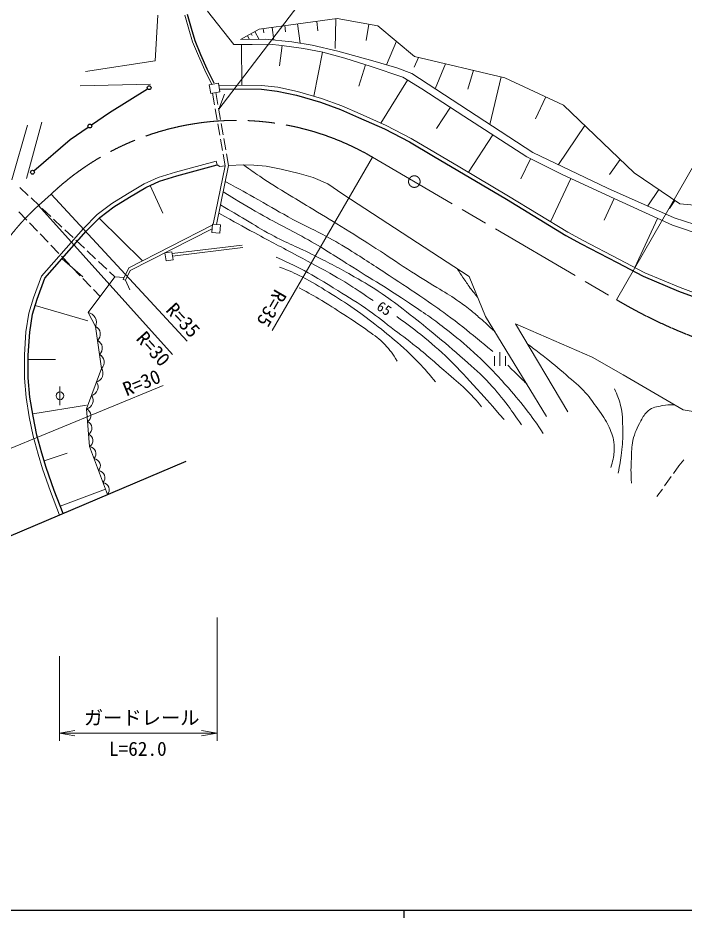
# Model space of a CAD drawing. Units: millimetres, scale not verified. Extents: x 40000 to 680000, y 20000 to 380000.
# Drawn here: x 117950 to 204507, y 204000 to 320842 of the extents above; entities that cross this region are included whole.
import ezdxf
from ezdxf.enums import TextEntityAlignment as Align

# ---------------------------------------------------------------- set-up
doc = ezdxf.new("R2010")
doc.units = ezdxf.units.MM
doc.header["$LTSCALE"] = 1000
doc.linetypes.add('CHAIN', pattern=[18.5, 12, -1.5, 3.5, -1.5])
for name, color, linetype, lineweight in [('M-BMK', 2, 'CHAIN', 13), ('M-BMK-OTRS', 5, 'Continuous', 25), ('M-BMK-SRVR', 3, 'Continuous', 25), ('M-STR-HTXT', 7, 'Continuous', 13), ('M-STR-STRC', 7, 'Continuous', 25), ('M-TTL-BAND', 7, 'Continuous', 25), ('M-WORK', 1, 'Continuous', 13)]:
    doc.layers.add(name, color=color, linetype=linetype, lineweight=lineweight)
doc.styles.add('ＭＳ ゴシック', font='')
doc.styles.get('ＭＳ ゴシック').set_extended_font_data('MS Gothic')

# ---------------------------------------------------------------- blocks, each defined once
blk = doc.blocks.new('open_arrow')
at = {"color": 0, "linetype": 'Continuous', "lineweight": -2}
blk.add_lwpolyline([(7.5, 1.25), (0, 0), (7.5, -1.25)], dxfattribs=at)

msp = doc.modelspace()

# ---------------------------------------------------------------- linework, layer by layer
at = {"layer": 'M-BMK'}
for p, q in [((163938, 302783), (195636, 284265)), ((120597, 296484), (122254, 297979))]:
    msp.add_line(p, q, dxfattribs=at)
msp.add_circle((169381, 299603), 750, dxfattribs=at)
for centre, radius, start, end in [((146303, 272550), 35000, 59.74565, 133.40383), ((140683, 274201), 30000, 132.03122, 201.40922), ((228853, 340136), 65000, 239.26763, 283.45137)]:
    msp.add_arc(centre, radius, start, end, dxfattribs=at)
at = {"layer": 'M-BMK-OTRS'}
msp.add_line((116752, 253517), (139753, 263313), dxfattribs=at)
at = {"layer": 'M-BMK-SRVR'}
for p, q in [((140453, 319478), (139957, 321302)), ((140944, 317882), (140453, 319478)), ((141682, 316054), (140944, 317882)), ((142493, 314219), (141682, 316054)), ((143414, 312376), (142493, 314219)), ((144094, 311625), (149536, 311590)), ((149536, 311590), (151589, 311356)), ((151589, 311356), (154105, 310806)), ((154105, 310806), (157190, 309909)), ((157190, 309909), (159797, 308961)), ((159797, 308961), (162152, 307929)), ((162152, 307929), (165495, 306444)), ((165495, 306444), (168745, 304779)), ((168745, 304779), (171876, 302922)), ((171876, 302922), (175019, 301057)), ((138550, 300363), (143778, 301764)), ((136297, 299648), (138550, 300363)), ((175019, 301057), (181330, 297302)), ((134540, 298855), (136297, 299648)), ((132434, 297574), (134540, 298855)), ((130397, 296345), (132434, 297574)), ((181330, 297302), (189037, 292609)), ((128563, 294944), (130397, 296345)), ((126804, 293167), (128563, 294944)), ((121429, 287046), (126804, 293167)), ((189037, 292609), (191050, 291509)), ((191050, 291509), (195689, 289082)), ((195689, 289082), (199065, 287314)), ((120420, 284361), (121429, 287046)), ((199065, 287314), (203675, 285384)), ((203675, 285384), (208561, 283542)), ((119848, 282403), (120420, 284361)), ((119483, 280059), (119848, 282403)), ((119273, 277079), (119483, 280059)), ((119290, 274117), (119273, 277079)), ((119500, 271633), (119290, 274117)), ((119904, 269141), (119500, 271633)), ((120414, 266678), (119904, 269141)), ((121029, 264340), (120414, 266678)), ((121610, 262484), (121029, 264340)), ((122635, 259521), (121610, 262484)), ((123794, 256497), (122635, 259521))]:
    msp.add_line(p, q, dxfattribs=at)
at = {"layer": 'M-STR-HTXT'}
for p, q in [((144000, 309000), (144735, 310954)), ((195636, 284265), (208059, 305959)), ((163938, 302783), (150942, 280264)), ((122254, 297979), (139903, 278887)), ((120597, 296484), (138009, 277177)), ((112753, 263250), (136801, 273132)), ((143778, 243000), (143778, 227000)), ((123327, 238000), (123327, 227000)), ((123327, 228000), (143778, 228000))]:
    msp.add_line(p, q, dxfattribs=at)
msp.add_lwpolyline([(144000, 309000), (160000, 330000), (187500, 330000)], dxfattribs=at)
at = {"layer": 'M-STR-STRC'}
for p, q in [((129827, 308572), (134756, 311658)), ((127475, 306955), (129827, 308572)), ((124712, 305055), (127063, 306672)), ((120025, 300983), (124712, 305055))]:
    msp.add_line(p, q, dxfattribs=at)
for centre in [(134968, 311791), (127269, 306814), (119836, 300819)]:
    msp.add_circle(centre, 250, dxfattribs=at)
at = {"layer": 'M-TTL-BAND'}
for p, q in [((40000, 205000), (579000, 205000)), ((168000, 205000), (168000, 204000))]:
    msp.add_line(p, q, dxfattribs=at)
at = {"layer": 'M-WORK'}
for p, q in [((142526, 321721), (145954, 317387)), ((135750, 315301), (136096, 321189)), ((140116, 319381), (139619, 321210)), ((159389, 320764), (149239, 319405)), ((156714, 320406), (156881, 319159)), ((159209, 320740), (159113, 316897)), ((164664, 319845), (159389, 320764)), ((140614, 317765), (140116, 319381)), ((149239, 319405), (146844, 318042)), ((148677, 319085), (149255, 318069)), ((149757, 319475), (149835, 318895)), ((150917, 319630), (151138, 317978)), ((152568, 319851), (152679, 319025)), ((154220, 320072), (154554, 317578)), ((163487, 320050), (163114, 317912)), ((169420, 315849), (164664, 319845)), ((146844, 318042), (150076, 318078)), ((147713, 318537), (147987, 318055)), ((148195, 318811), (148332, 318570)), ((150076, 318078), (153486, 317758)), ((167072, 317821), (165773, 314767)), ((141360, 315918), (140614, 317765)), ((145954, 317387), (148343, 317420)), ((146954, 317398), (147012, 312106)), ((148343, 317420), (150599, 317438)), ((150599, 317438), (152180, 317261)), ((152235, 317253), (151887, 314630)), ((152180, 317261), (154986, 316888)), ((153486, 317758), (156115, 317314)), ((154986, 316888), (157490, 316390)), ((156115, 317314), (159436, 316532)), ((142177, 314070), (141360, 315918)), ((157455, 316397), (156320, 310683)), ((157490, 316390), (160349, 315609)), ((159436, 316532), (163983, 315289)), ((160349, 315609), (163795, 314526)), ((169941, 315726), (169377, 314448)), ((181128, 313091), (169420, 315849)), ((126718, 313916), (135750, 315301)), ((163046, 314761), (162172, 311982)), ((163795, 314526), (167880, 313176)), ((163983, 315289), (167091, 314383)), ((167091, 314383), (169044, 313620)), ((173446, 314900), (172092, 311633)), ((143100, 312220), (142177, 314070)), ((167880, 313176), (170375, 311631)), ((169044, 313620), (184740, 303390)), ((177044, 314053), (176317, 311588)), ((180641, 313206), (179183, 307012)), ((126026, 312024), (135164, 312237)), ((142758, 312156), (143954, 312378)), ((142964, 311051), (142758, 312156)), ((143954, 312378), (144160, 311273)), ((144001, 312126), (149566, 312090)), ((149566, 312090), (151671, 311850)), ((168508, 312787), (165043, 307191)), ((188761, 309535), (181128, 313091)), ((144160, 311273), (142964, 311051)), ((143443, 309563), (143176, 311091)), ((143880, 309626), (143610, 311171)), ((151671, 311850), (154228, 311291)), ((154228, 311291), (157345, 310385)), ((170375, 311631), (175810, 308114)), ((157345, 310385), (159983, 309426)), ((186443, 310615), (185099, 307731)), ((143788, 307593), (143530, 309070)), ((144225, 307656), (143967, 309134)), ((159983, 309426), (162354, 308387)), ((174057, 309248), (172269, 306486)), ((197912, 300743), (188761, 309535)), ((121031, 307315), (119033, 300016)), ((162354, 308387), (165710, 306895)), ((175810, 308114), (183962, 302812)), ((117134, 299839), (119192, 306942)), ((144133, 305622), (143874, 307100)), ((144569, 305686), (144311, 307163)), ((165710, 306895), (168987, 305217)), ((191505, 306898), (188084, 301841)), ((144477, 303652), (144219, 305130)), ((144914, 303716), (144656, 305193)), ((168987, 305217), (172131, 303352)), ((179576, 305665), (176417, 300807)), ((144830, 301632), (144563, 303160)), ((145270, 301678), (145000, 303223)), ((172131, 303352), (175274, 301487)), ((183962, 302812), (188651, 300495)), ((184740, 303390), (194451, 298754)), ((138409, 300843), (143649, 302247)), ((143290, 294073), (144830, 301632)), ((143649, 302247), (143778, 301764)), ((143714, 294041), (145270, 301678)), ((143778, 301764), (144146, 301554)), ((144146, 301554), (144830, 301632)), ((145270, 301678), (147230, 301772)), ((147230, 301772), (148562, 301754)), ((148562, 301754), (150143, 301594)), ((150143, 301594), (152096, 301221)), ((175274, 301487), (181588, 297731)), ((184467, 302563), (183183, 299966)), ((196102, 302482), (194697, 300518)), ((136118, 300115), (138409, 300843)), ((152096, 301221), (154423, 300671)), ((154423, 300671), (156252, 300156)), ((188651, 300495), (195897, 297138)), ((203826, 296707), (197912, 300743)), ((132175, 298002), (134306, 299298)), ((134306, 299298), (136118, 300115)), ((135121, 299117), (136746, 295516)), ((156252, 300156), (158170, 299321)), ((158170, 299321), (160124, 297954)), ((189674, 300021), (187067, 294394)), ((118189, 298846), (119281, 297817)), ((130115, 296759), (132175, 298002)), ((160124, 297954), (176477, 287266)), ((194451, 298754), (203122, 294878)), ((201103, 298566), (199676, 296474)), ((119645, 297475), (120737, 296446)), ((181588, 297731), (189287, 293042)), ((195301, 297414), (193997, 294601)), ((195897, 297138), (202877, 293941)), ((203195, 297138), (202481, 296092)), ((118075, 295694), (119113, 294611)), ((121101, 296103), (122193, 295075)), ((128232, 295320), (130115, 296759)), ((210380, 296148), (203826, 296707)), ((122557, 294732), (123649, 293704)), ((126439, 293508), (128232, 295320)), ((128484, 294864), (134099, 289303)), ((200938, 294829), (198008, 288432)), ((203122, 294878), (218667, 289843)), ((119458, 294249), (120496, 293166)), ((120993, 287308), (126439, 293508)), ((124013, 293361), (125105, 292333)), ((132324, 288397), (143162, 293928)), ((143126, 293468), (132519, 288042)), ((143174, 294082), (143091, 293005)), ((144229, 294001), (143174, 294082)), ((144146, 292924), (144229, 294001)), ((202877, 293941), (218275, 288773)), ((120842, 292805), (121880, 291722)), ((143091, 293005), (144146, 292924)), ((189287, 293042), (191285, 291949)), ((122225, 291361), (123263, 290278)), ((125469, 291990), (126561, 290962)), ((137949, 290263), (147051, 291368)), ((137997, 289930), (147140, 291031)), ((191285, 291949), (195921, 289525)), ((123609, 289917), (124646, 288833)), ((126925, 290619), (128017, 289590)), ((137013, 290341), (137919, 290471)), ((137163, 289305), (137013, 290341)), ((137919, 290471), (138068, 289436)), ((123666, 289594), (126350, 287238)), ((128381, 289248), (129473, 288219)), ((138068, 289436), (137163, 289305)), ((195921, 289525), (199278, 287767)), ((124992, 288472), (126030, 287389)), ((129837, 287876), (130528, 287226)), ((131613, 286905), (132324, 288397)), ((132519, 288042), (131915, 286799)), ((199278, 287767), (203860, 285849)), ((119945, 284519), (120993, 287308)), ((126376, 287028), (127413, 285945)), ((127046, 282630), (130528, 287226)), ((130528, 287226), (131723, 287137)), ((131915, 286799), (131613, 286905)), ((131915, 286799), (132464, 285556)), ((176477, 287266), (178635, 282071)), ((127759, 285584), (128611, 284695)), ((203860, 285849), (208735, 284011)), ((119359, 282512), (119945, 284519)), ((120172, 283514), (127028, 281511)), ((118986, 280115), (119359, 282512)), ((178635, 282071), (186547, 269124)), ((189301, 269734), (182508, 281123)), ((182508, 281123), (192482, 276792)), ((118773, 277095), (118986, 280115)), ((118790, 274094), (118773, 277095)), ((179798, 275701), (179798, 276926)), ((180498, 275701), (180498, 277451)), ((181198, 275701), (181198, 276926)), ((119276, 276504), (122822, 276525)), ((192482, 276792), (196479, 274514)), ((119004, 271572), (118790, 274094)), ((196479, 274514), (204271, 269959)), ((123385, 271791), (123375, 272988)), ((119412, 269050), (119004, 271572)), ((123385, 271791), (123393, 270573)), ((119854, 269450), (126854, 270584)), ((204271, 269959), (219616, 267561)), ((119927, 266564), (119412, 269050)), ((120549, 264201), (119927, 266564)), ((121135, 262328), (120549, 264201)), ((121354, 263365), (124329, 264356)), ((203721, 262698), (204350, 263476)), ((122165, 259350), (121135, 262328)), ((203022, 261717), (203721, 262698)), ((201860, 260089), (202731, 261310)), ((123430, 257447), (129286, 259693)), ((200870, 258702), (201570, 259682)), ((123327, 256318), (122165, 259350))]:
    msp.add_line(p, q, dxfattribs=at)
msp.add_lwpolyline([(129554, 258969), (127246, 265206), (126846, 270082), (128764, 275357), (128005, 280791), (127046, 282630)], dxfattribs=at)
msp.add_circle((123385, 271791), 500, dxfattribs=at)
for centre, radius, start, end in [((126794, 281329), 1325, 336.056, 79.04962), ((127551, 279804), 1086, 310.62242, 65.28375), ((127804, 277993), 1086, 310.62242, 65.28375), ((128057, 276181), 1086, 310.62242, 65.28375), ((127857, 274691), 1125, 283.7685, 36.26529), ((127218, 272933), 1125, 283.7685, 36.26529), ((126578, 271175), 1125, 283.7685, 36.26529), ((126500, 269235), 915, 301.6447, 67.7271), ((126633, 267610), 915, 301.6447, 67.7271), ((126766, 265985), 915, 301.6447, 67.7271), ((127121, 264274), 941, 318.25595, 82.3574), ((127698, 262715), 941, 318.25595, 82.3574), ((128275, 261155), 941, 318.25595, 82.3574), ((128852, 259596), 941, 318.25595, 82.3574)]:
    msp.add_arc(centre, radius, start, end, dxfattribs=at)
for points, knots in [([(147230, 301772), (148224, 301043), (148498, 300855), (149325, 300287), (150796, 299278), (151659, 298771), (153179, 297836), (154358, 297111), (155031, 296725), (156216, 296007), (157877, 295000), (158809, 294437), (160460, 293414), (162008, 292455), (162872, 291913), (164403, 290928), (166016, 289889), (166893, 289266), (168506, 288228), (169979, 287280), (170822, 286778), (172307, 285848), (173326, 285210), (173928, 284898), (174918, 284214), (175599, 283743), (175973, 283467), (176623, 282953), (177136, 282547), (177406, 282298), (177901, 281870), (178662, 281211), (178899, 280986), (179813, 280144)], [0, 0, 0, 0, 1, 1, 1, 2, 2, 2, 3, 3, 3, 4, 4, 4, 5, 5, 5, 6, 6, 6, 7, 7, 7, 8, 8, 8, 9, 9, 9, 10, 10, 10, 11, 11, 11, 11]), ([(144853, 299628), (146949, 298464), (147478, 298170), (149157, 297227), (150908, 296244), (151863, 295645), (153633, 294696), (155093, 293913), (155956, 293562), (157416, 292778), (158799, 292035), (159563, 291595), (160906, 290780), (162983, 289518), (164095, 288730), (166127, 287397), (167935, 286211), (168953, 285556), (170736, 284333), (172072, 283417), (172817, 282898), (174119, 281935), (175727, 280747), (176563, 279998), (178116, 278738), (178678, 278282), (178856, 278138), (179554, 277566)], [0, 0, 0, 0, 1, 1, 1, 2, 2, 2, 3, 3, 3, 4, 4, 4, 5, 5, 5, 6, 6, 6, 7, 7, 7, 8, 8, 8, 9, 9, 9, 9]), ([(144575, 298266), (146865, 296861), (147481, 296493), (149373, 295409), (151785, 294027), (153220, 293404), (155634, 292025), (157926, 290717), (159149, 289879), (161388, 288482), (164504, 286539), (166286, 285504), (169327, 283447), (171148, 282216), (172162, 281511), (173883, 280144), (175385, 278950), (176209, 278254), (177613, 276947), (179250, 275422), (180096, 274490), (181582, 272817), (182638, 271629), (183212, 270945), (184166, 269674), (184960, 268617), (185218, 268244), (186111, 266903)], [0, 0, 0, 0, 1, 1, 1, 2, 2, 2, 3, 3, 3, 4, 4, 4, 5, 5, 5, 6, 6, 6, 7, 7, 7, 8, 8, 8, 9, 9, 9, 9]), ([(183287, 268022), (182491, 269209), (182261, 269537), (181556, 270473), (180661, 271659), (180138, 272311), (179131, 273404), (177948, 274686), (177179, 275302), (175881, 276467), (174332, 277858), (173436, 278604), (171832, 279930), (170496, 281034), (169741, 281644), (168368, 282701), (167148, 283641), (166474, 284182), (165198, 285046), (163825, 285975), (163013, 286432), (161575, 287257), (159600, 288389), (158465, 288973), (156433, 290001), (154249, 291106), (152948, 291570), (150785, 292718), (149475, 293413), (148787, 293884), (147509, 294636), (146226, 295391), (145825, 295629), (144230, 296576)], [0, 0, 0, 0, 1, 1, 1, 2, 2, 2, 3, 3, 3, 4, 4, 4, 5, 5, 5, 6, 6, 6, 7, 7, 7, 8, 8, 8, 9, 9, 9, 10, 10, 10, 11, 11, 11, 11]), ([(144010, 295496), (146274, 294242), (146851, 293924), (148681, 292931), (150837, 291761), (152062, 291137), (154222, 289974), (156120, 288952), (157212, 288430), (159071, 287337), (161051, 286172), (161698, 285731), (164026, 284166)], [0, 0, 0, 0, 1, 1, 1, 2, 2, 2, 3, 3, 3, 4, 4, 4, 4]), ([(151465, 289788), (153465, 288869), (154036, 288620), (155621, 287750), (156909, 287042), (157604, 286599), (158858, 285831), (160516, 284816), (161451, 284254), (163054, 283154), (164387, 282239), (165081, 281653), (166370, 280676), (167657, 279702), (168390, 279171), (169647, 278159), (171311, 276819), (172193, 276007), (173803, 274602), (174811, 273723), (175424, 273279), (176361, 272325), (177080, 271591), (177324, 271318), (178119, 270366)], [0, 0, 0, 0, 1, 1, 1, 2, 2, 2, 3, 3, 3, 4, 4, 4, 5, 5, 5, 6, 6, 6, 7, 7, 7, 8, 8, 8, 8]), ([(151904, 288509), (153298, 287957), (153707, 287782), (154822, 287230), (156213, 286541), (156935, 286044), (158258, 285232), (159576, 284424), (160307, 283958), (161575, 283074), (162820, 282207), (163499, 281694), (164692, 280756), (165842, 279852), (166476, 279331), (167569, 278359), (168790, 277273), (169473, 276656), (170566, 275442), (171196, 274742), (171414, 274495), (172125, 273603)], [0, 0, 0, 0, 1, 1, 1, 2, 2, 2, 3, 3, 3, 4, 4, 4, 5, 5, 5, 6, 6, 6, 7, 7, 7, 7]), ([(174968, 288252), (175313, 287725), (175402, 287590), (175686, 287170), (176054, 286624), (176250, 286311), (176645, 285784), (176995, 285318), (177120, 285165), (177576, 284620)], [0, 0, 0, 0, 1, 1, 1, 2, 2, 2, 3, 3, 3, 3]), ([(154422, 285831), (155853, 285050), (156239, 284835), (157379, 284153), (158698, 283364), (159411, 282880), (160696, 282035), (161767, 281331), (162387, 280965), (163413, 280197), (164284, 279546), (164823, 279228), (165571, 278439), (166292, 277677), (166526, 277311), (167170, 276281)], [0, 0, 0, 0, 1, 1, 1, 2, 2, 2, 3, 3, 3, 4, 4, 4, 5, 5, 5, 5]), ([(167090, 282088), (168600, 281008), (169018, 280697), (170207, 279744), (171708, 278541), (172529, 277834), (173910, 276494), (175389, 275058), (176142, 274179), (177533, 272658), (178921, 271140), (179358, 270635), (181023, 268715)], [0, 0, 0, 0, 1, 1, 1, 2, 2, 2, 3, 3, 3, 4, 4, 4, 4]), ([(184062, 278518), (185048, 277782), (185306, 277583), (186090, 276968), (187285, 276031), (187946, 275495), (189092, 274499), (190103, 273620), (190714, 273166), (191614, 272172), (192292, 271424), (192600, 270941), (193177, 270112), (193802, 269215), (194217, 268736), (194651, 267732), (195023, 266872), (195245, 266359), (195308, 265423), (195357, 264701), (195316, 264284), (195166, 263576), (195075, 263147), (195033, 262981), (194864, 262493)], [0, 0, 0, 0, 1, 1, 1, 2, 2, 2, 3, 3, 3, 4, 4, 4, 5, 5, 5, 6, 6, 6, 7, 7, 7, 8, 8, 8, 8]), ([(181526, 275755), (182081, 275196), (182222, 275054), (182671, 274609), (183179, 274106), (183341, 273948), (183979, 273327)], [0, 0, 0, 0, 1, 1, 1, 2, 2, 2, 2]), ([(195823, 261729), (196078, 262983), (196149, 263353), (196269, 264407), (196398, 265535), (196460, 266175), (196429, 267310), (196393, 268637), (196462, 269414), (196110, 270694), (195888, 271500), (195774, 271827), (195364, 272701)], [0, 0, 0, 0, 1, 1, 1, 2, 2, 2, 3, 3, 3, 4, 4, 4, 4]), ([(197544, 260450), (197499, 261977), (197472, 262417), (197544, 263674), (197596, 264582), (197574, 265101), (197757, 265992), (197974, 267048), (198286, 267599), (198796, 268549), (199088, 269094), (199262, 269422), (199728, 269828), (200307, 270331), (200813, 270375), (201566, 270521), (202159, 270635), (202415, 270648), (203107, 270639)], [0, 0, 0, 0, 1, 1, 1, 2, 2, 2, 3, 3, 3, 4, 4, 4, 5, 5, 5, 6, 6, 6, 6])]:
    msp.add_open_spline(points, degree=3, knots=knots, dxfattribs=at)

# ---------------------------------------------------------------- block references
at = {"layer": 'M-STR-HTXT', "xscale": 267, "yscale": 267}
msp.add_blockref('open_arrow', (123327, 228000), dxfattribs=at)
at = {"layer": 'M-STR-HTXT', "xscale": 267, "yscale": 267, "rotation": 180}
msp.add_blockref('open_arrow', (143778, 228000), dxfattribs=at)

# ---------------------------------------------------------------- texts
at = {"layer": 'M-STR-HTXT', "style": 'ＭＳ ゴシック'}
for s, rotation, p in [('R=35', 240.011, (150863, 283140)), ('R=35', 312.752, (139381, 281622)), ('R=30', 312.046, (135515, 277897)), ('R=30', 22.339, (133997, 273501))]:
    msp.add_text(s, height=1833, rotation=rotation, dxfattribs=at).set_placement(p, align=Align.MIDDLE_CENTER)
msp.add_text('ガードレール', height=1833, dxfattribs=at).set_placement((134000, 230000), align=Align.MIDDLE_CENTER)
msp.add_text('L=62.0', height=1833, dxfattribs=at).set_placement((133500, 224500), align=Align.BOTTOM_CENTER)
at = {"layer": 'M-WORK', "style": 'ＭＳ ゴシック'}
msp.add_text('65', height=1320, rotation=326.86, dxfattribs=at).set_placement((165481, 283138), align=Align.MIDDLE_CENTER)

doc.saveas('drawing.dxf')
